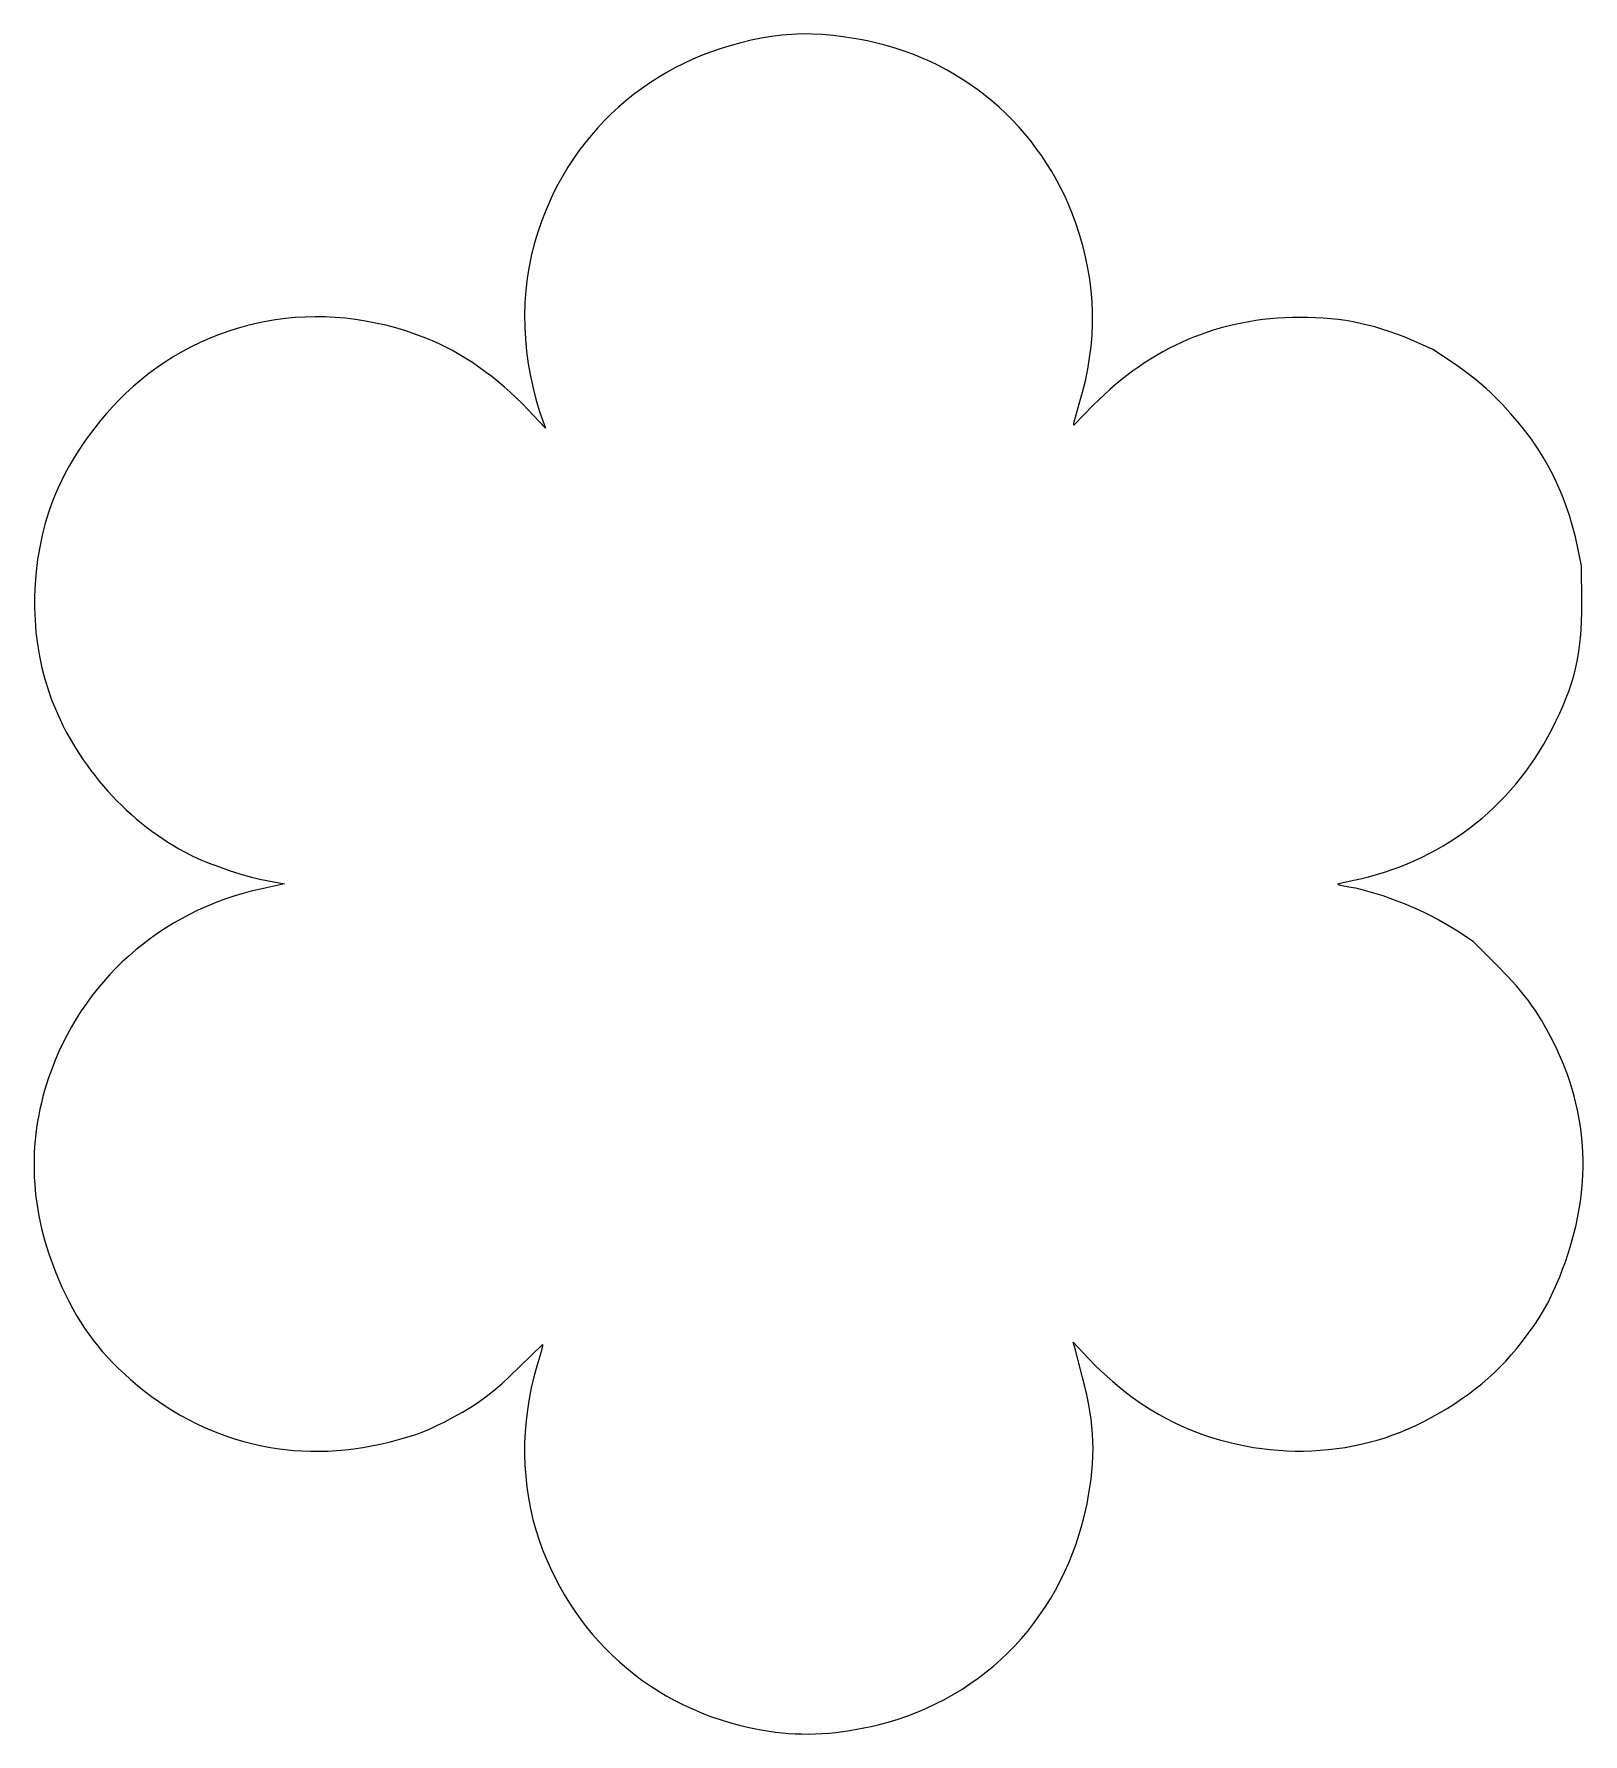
# Model space of a CAD drawing. Header units: millimetres. Extents: x -42.4 to 42.4, y -46.6 to 46.4.
import ezdxf

# ---------------------------------------------------------------- set-up
doc = ezdxf.new("R2010")
doc.units = ezdxf.units.MM
doc.layers.add('LAYER_1', color=9, linetype='CONTINUOUS')

msp = doc.modelspace()

# ---------------------------------------------------------------- linework, layer by layer
at = {"layer": 'LAYER_1'}
msp.add_lwpolyline([(3.837, -46.059), (4.386, -45.912), (4.925, -45.748), (5.454, -45.566), (5.972, -45.367), (6.481, -45.151), (6.978, -44.919), (7.465, -44.67), (7.94, -44.405), (8.404, -44.124), (8.856, -43.827), (9.296, -43.516), (9.723, -43.189), (10.138, -42.848), (10.54, -42.492), (10.929, -42.123), (11.304, -41.739), (11.666, -41.342), (12.013, -40.932), (12.347, -40.509), (12.666, -40.073), (12.97, -39.625), (13.259, -39.165), (13.532, -38.693), (13.79, -38.21), (14.032, -37.715), (14.258, -37.21), (14.468, -36.694), (14.661, -36.168), (14.836, -35.631), (14.995, -35.085), (15.136, -34.529), (15.259, -33.965), (15.347, -33.504), (15.421, -33.058), (15.482, -32.625), (15.529, -32.201), (15.563, -31.785), (15.583, -31.375), (15.589, -30.968), (15.582, -30.562), (15.561, -30.154), (15.526, -29.742), (15.477, -29.325), (15.414, -28.899), (15.337, -28.463), (15.245, -28.014), (15.139, -27.55), (15.019, -27.068), (14.586, -25.426), (14.499, -25.122), (15.322, -26.006), (15.743, -26.438), (16.193, -26.867), (16.668, -27.287), (17.16, -27.694), (17.662, -28.08), (18.167, -28.441), (18.669, -28.772), (19.161, -29.067), (19.568, -29.29), (19.982, -29.5), (20.402, -29.698), (20.827, -29.882), (21.257, -30.053), (21.691, -30.211), (22.13, -30.356), (22.572, -30.488), (23.017, -30.607), (23.466, -30.713), (23.917, -30.806), (24.37, -30.885), (24.824, -30.952), (25.28, -31.005), (25.737, -31.045), (26.194, -31.072), (26.652, -31.085), (27.109, -31.085), (27.565, -31.072), (28.02, -31.046), (28.473, -31.006), (28.925, -30.953), (29.374, -30.887), (29.82, -30.807), (30.264, -30.714), (30.703, -30.608), (31.139, -30.488), (31.57, -30.354), (31.996, -30.207), (32.417, -30.047), (32.833, -29.873), (33.242, -29.686), (33.69, -29.465), (34.126, -29.236), (34.55, -28.999), (34.962, -28.754), (35.363, -28.5), (35.752, -28.238), (36.13, -27.967), (36.497, -27.688), (36.852, -27.4), (37.197, -27.104), (37.53, -26.798), (37.852, -26.484), (38.163, -26.161), (38.464, -25.83), (38.754, -25.489), (39.033, -25.139), (39.397, -24.658), (39.712, -24.22), (39.988, -23.807), (40.235, -23.403), (40.462, -22.991), (40.678, -22.556), (40.894, -22.08), (41.119, -21.546), (41.278, -21.144), (41.427, -20.742), (41.565, -20.34), (41.692, -19.938), (41.809, -19.537), (41.915, -19.136), (42.011, -18.735), (42.096, -18.335), (42.17, -17.936), (42.234, -17.537), (42.287, -17.139), (42.329, -16.742), (42.361, -16.346), (42.382, -15.95), (42.393, -15.556), (42.393, -15.162), (42.382, -14.77), (42.36, -14.379), (42.328, -13.988), (42.286, -13.6), (42.233, -13.212), (42.169, -12.826), (42.094, -12.441), (42.009, -12.058), (41.914, -11.676), (41.807, -11.296), (41.69, -10.917), (41.563, -10.541), (41.424, -10.166), (41.276, -9.792), (41.116, -9.421), (40.946, -9.052), (40.622, -8.401), (40.292, -7.797), (40.122, -7.51), (39.947, -7.23), (39.767, -6.957), (39.58, -6.689), (39.385, -6.425), (39.182, -6.162), (38.969, -5.901), (38.746, -5.639), (38.263, -5.107), (37.726, -4.557), (36.375, -3.213), (35.523, -2.652), (35.197, -2.444), (34.856, -2.24), (34.505, -2.041), (34.143, -1.848), (33.772, -1.662), (33.394, -1.483), (33.011, -1.311), (32.624, -1.148), (32.235, -0.994), (31.845, -0.85), (31.457, -0.717), (31.071, -0.594), (30.689, -0.483), (30.313, -0.385), (29.945, -0.3), (29.586, -0.228), (29.123, -0.138), (29.013, -0.103), (28.99, -0.087), (28.988, -0.07), (29.007, -0.053), (29.048, -0.035), (29.197, 0.007), (29.768, 0.129), (30.216, 0.227), (30.659, 0.336), (31.095, 0.456), (31.526, 0.587), (31.951, 0.73), (32.37, 0.883), (32.782, 1.047), (33.188, 1.222), (33.588, 1.408), (33.981, 1.604), (34.367, 1.811), (34.747, 2.028), (35.119, 2.255), (35.484, 2.492), (35.842, 2.74), (36.192, 2.997), (36.535, 3.265), (36.871, 3.542), (37.198, 3.828), (37.518, 4.125), (37.829, 4.43), (38.132, 4.745), (38.427, 5.07), (38.714, 5.403), (38.992, 5.746), (39.261, 6.097), (39.521, 6.458), (39.772, 6.827), (40.015, 7.205), (40.248, 7.592), (40.471, 7.987), (40.685, 8.39), (40.913, 8.844), (41.121, 9.281), (41.309, 9.704), (41.479, 10.116), (41.63, 10.52), (41.765, 10.919), (41.883, 11.316), (41.985, 11.715), (42.073, 12.119), (42.145, 12.53), (42.205, 12.952), (42.251, 13.387), (42.286, 13.84), (42.309, 14.312), (42.321, 14.807), (42.324, 15.328), (42.316, 17.336), (42.113, 18.309), (41.976, 18.921), (41.822, 19.515), (41.649, 20.094), (41.459, 20.657), (41.25, 21.207), (41.022, 21.743), (40.773, 22.268), (40.505, 22.781), (40.215, 23.285), (39.904, 23.779), (39.571, 24.265), (39.215, 24.744), (38.836, 25.217), (38.434, 25.685), (38.007, 26.149), (37.555, 26.61), (37.328, 26.827), (37.069, 27.061), (36.493, 27.548), (35.9, 28.014), (35.619, 28.22), (35.36, 28.399), (34.176, 29.187), (33.451, 29.511), (33.026, 29.696), (32.61, 29.866), (32.201, 30.023), (31.796, 30.166), (31.396, 30.296), (30.999, 30.413), (30.603, 30.517), (30.207, 30.609), (29.81, 30.689), (29.41, 30.757), (29.007, 30.814), (28.598, 30.86), (28.183, 30.894), (27.76, 30.918), (27.328, 30.932), (26.886, 30.936), (26.478, 30.93), (26.074, 30.915), (25.674, 30.89), (25.277, 30.857), (24.883, 30.813), (24.492, 30.761), (24.105, 30.699), (23.722, 30.627), (23.342, 30.546), (22.965, 30.456), (22.593, 30.357), (22.223, 30.248), (21.857, 30.13), (21.495, 30.003), (21.136, 29.866), (20.781, 29.72), (20.429, 29.565), (20.081, 29.401), (19.737, 29.227), (19.397, 29.044), (19.06, 28.852), (18.727, 28.65), (18.397, 28.44), (18.071, 28.22), (17.749, 27.99), (17.431, 27.752), (17.117, 27.504), (16.806, 27.248), (16.499, 26.982), (16.196, 26.706), (15.897, 26.422), (15.602, 26.129), (14.538, 25.046), (14.538, 25.127), (14.561, 25.237), (14.625, 25.475), (14.836, 26.199), (15.016, 26.837), (15.171, 27.47), (15.3, 28.098), (15.403, 28.722), (15.481, 29.343), (15.534, 29.961), (15.56, 30.576), (15.561, 31.189), (15.537, 31.801), (15.487, 32.412), (15.411, 33.023), (15.31, 33.634), (15.183, 34.246), (15.03, 34.86), (14.852, 35.475), (14.647, 36.093), (14.466, 36.586), (14.269, 37.069), (14.057, 37.543), (13.83, 38.008), (13.588, 38.464), (13.333, 38.909), (13.064, 39.344), (12.781, 39.769), (12.485, 40.183), (12.176, 40.586), (11.855, 40.977), (11.521, 41.358), (11.175, 41.726), (10.818, 42.083), (10.449, 42.427), (10.069, 42.759), (9.678, 43.078), (9.277, 43.384), (8.866, 43.677), (8.445, 43.956), (8.015, 44.221), (7.575, 44.472), (7.126, 44.709), (6.669, 44.932), (6.203, 45.139), (5.73, 45.331), (5.248, 45.508), (4.76, 45.67), (4.264, 45.815), (3.761, 45.945), (3.252, 46.058), (2.737, 46.154), (2.035, 46.265), (1.387, 46.348), (0.783, 46.405), (0.211, 46.435), (-0.341, 46.439), (-0.886, 46.417), (-1.434, 46.37), (-1.998, 46.297), (-2.565, 46.204), (-3.124, 46.093), (-3.676, 45.964), (-4.218, 45.817), (-4.753, 45.653), (-5.278, 45.472), (-5.794, 45.274), (-6.301, 45.06), (-6.797, 44.83), (-7.284, 44.583), (-7.76, 44.321), (-8.225, 44.043), (-8.679, 43.75), (-9.121, 43.442), (-9.552, 43.12), (-9.971, 42.783), (-10.377, 42.432), (-10.771, 42.067), (-11.152, 41.688), (-11.519, 41.296), (-11.873, 40.891), (-12.213, 40.473), (-12.538, 40.043), (-12.849, 39.6), (-13.145, 39.145), (-13.426, 38.678), (-13.691, 38.2), (-13.941, 37.711), (-14.174, 37.21), (-14.391, 36.699), (-14.592, 36.177), (-14.775, 35.645), (-14.964, 35.014), (-15.125, 34.375), (-15.258, 33.728), (-15.363, 33.074), (-15.44, 32.415), (-15.489, 31.751), (-15.51, 31.083), (-15.503, 30.412), (-15.468, 29.74), (-15.405, 29.067), (-15.314, 28.395), (-15.195, 27.723), (-15.048, 27.054), (-14.874, 26.388), (-14.672, 25.726), (-14.442, 25.07), (-14.371, 24.878), (-15.33, 25.894), (-15.644, 26.218), (-15.965, 26.533), (-16.293, 26.84), (-16.627, 27.136), (-16.966, 27.423), (-17.311, 27.699), (-17.66, 27.964), (-18.013, 28.218), (-18.369, 28.461), (-18.728, 28.692), (-19.089, 28.91), (-19.452, 29.116), (-19.816, 29.308), (-20.18, 29.486), (-20.543, 29.651), (-20.906, 29.801), (-21.454, 30.006), (-22.003, 30.191), (-22.554, 30.356), (-23.106, 30.502), (-23.659, 30.627), (-24.212, 30.732), (-24.765, 30.818), (-25.317, 30.884), (-25.869, 30.93), (-26.419, 30.957), (-26.967, 30.964), (-27.514, 30.952), (-28.057, 30.921), (-28.598, 30.871), (-29.135, 30.801), (-29.668, 30.713), (-30.197, 30.605), (-30.721, 30.479), (-31.24, 30.333), (-31.754, 30.169), (-32.262, 29.987), (-32.763, 29.785), (-33.258, 29.566), (-33.745, 29.327), (-34.225, 29.071), (-34.697, 28.796), (-35.16, 28.503), (-35.615, 28.191), (-36.061, 27.862), (-36.496, 27.515), (-36.922, 27.15), (-37.337, 26.767), (-37.694, 26.416), (-38.041, 26.052), (-38.378, 25.678), (-38.705, 25.293), (-39.021, 24.9), (-39.325, 24.499), (-39.616, 24.091), (-39.893, 23.678), (-40.157, 23.261), (-40.405, 22.84), (-40.638, 22.418), (-40.855, 21.995), (-41.054, 21.572), (-41.235, 21.15), (-41.397, 20.731), (-41.541, 20.316), (-41.734, 19.669), (-41.9, 19.016), (-42.039, 18.356), (-42.15, 17.693), (-42.234, 17.027), (-42.29, 16.359), (-42.319, 15.692), (-42.32, 15.026), (-42.294, 14.363), (-42.241, 13.705), (-42.16, 13.052), (-42.052, 12.406), (-41.917, 11.769), (-41.755, 11.142), (-41.565, 10.526), (-41.46, 10.223), (-41.349, 9.923), (-41.215, 9.59), (-41.073, 9.259), (-40.923, 8.931), (-40.765, 8.606), (-40.6, 8.285), (-40.426, 7.966), (-40.245, 7.652), (-40.057, 7.341), (-39.862, 7.035), (-39.659, 6.732), (-39.45, 6.434), (-39.235, 6.141), (-39.012, 5.852), (-38.784, 5.568), (-38.55, 5.29), (-38.309, 5.017), (-38.063, 4.749), (-37.811, 4.487), (-37.554, 4.231), (-37.292, 3.981), (-37.024, 3.738), (-36.752, 3.501), (-36.475, 3.271), (-36.194, 3.047), (-35.908, 2.831), (-35.618, 2.622), (-35.324, 2.421), (-35.026, 2.227), (-34.724, 2.041), (-34.419, 1.863), (-34.11, 1.693), (-33.799, 1.532), (-33.342, 1.318), (-32.821, 1.1), (-32.257, 0.885), (-31.671, 0.68), (-31.084, 0.492), (-30.518, 0.328), (-29.993, 0.196), (-29.53, 0.101), (-28.65, -0.049), (-29.958, -0.339), (-30.47, -0.461), (-30.975, -0.598), (-31.472, -0.751), (-31.962, -0.917), (-32.444, -1.099), (-32.918, -1.294), (-33.383, -1.504), (-33.84, -1.728), (-34.288, -1.965), (-34.726, -2.215), (-35.156, -2.479), (-35.575, -2.756), (-35.985, -3.045), (-36.384, -3.347), (-36.773, -3.662), (-37.151, -3.988), (-37.519, -4.327), (-37.875, -4.676), (-38.22, -5.038), (-38.553, -5.41), (-38.875, -5.794), (-39.184, -6.188), (-39.481, -6.593), (-39.765, -7.009), (-40.037, -7.434), (-40.295, -7.869), (-40.54, -8.314), (-40.771, -8.768), (-40.989, -9.232), (-41.192, -9.705), (-41.381, -10.186), (-41.556, -10.676), (-41.666, -11.014), (-41.768, -11.353), (-41.861, -11.692), (-41.947, -12.032), (-42.024, -12.373), (-42.093, -12.713), (-42.154, -13.055), (-42.207, -13.396), (-42.251, -13.738), (-42.288, -14.081), (-42.316, -14.423), (-42.335, -14.767), (-42.347, -15.11), (-42.35, -15.454), (-42.346, -15.798), (-42.333, -16.143), (-42.311, -16.487), (-42.282, -16.832), (-42.244, -17.178), (-42.198, -17.523), (-42.144, -17.869), (-42.082, -18.215), (-42.012, -18.561), (-41.933, -18.907), (-41.846, -19.254), (-41.751, -19.6), (-41.648, -19.947), (-41.536, -20.294), (-41.417, -20.641), (-41.289, -20.988), (-41.153, -21.335), (-41.009, -21.683), (-40.819, -22.115), (-40.627, -22.528), (-40.43, -22.924), (-40.23, -23.305), (-40.023, -23.671), (-39.809, -24.024), (-39.588, -24.366), (-39.357, -24.698), (-39.117, -25.021), (-38.865, -25.338), (-38.601, -25.649), (-38.324, -25.956), (-38.033, -26.26), (-37.727, -26.563), (-37.404, -26.867), (-37.064, -27.172), (-36.687, -27.494), (-36.305, -27.802), (-35.917, -28.096), (-35.523, -28.377), (-35.124, -28.645), (-34.72, -28.899), (-34.311, -29.139), (-33.897, -29.365), (-33.478, -29.578), (-33.055, -29.777), (-32.628, -29.962), (-32.196, -30.134), (-31.76, -30.291), (-31.321, -30.435), (-30.877, -30.565), (-30.43, -30.68), (-29.98, -30.782), (-29.527, -30.869), (-29.07, -30.943), (-28.61, -31.002), (-28.148, -31.047), (-27.683, -31.078), (-27.215, -31.095), (-26.745, -31.097), (-26.273, -31.085), (-25.799, -31.059), (-25.324, -31.018), (-24.846, -30.963), (-24.367, -30.893), (-23.887, -30.809), (-23.405, -30.71), (-22.923, -30.596), (-22.411, -30.463), (-21.949, -30.331), (-21.523, -30.194), (-21.117, -30.046), (-20.718, -29.882), (-20.311, -29.697), (-19.88, -29.483), (-19.412, -29.237), (-18.909, -28.958), (-18.452, -28.684), (-18.025, -28.404), (-17.612, -28.104), (-17.197, -27.774), (-16.765, -27.4), (-16.299, -26.972), (-15.785, -26.477), (-14.538, -25.258), (-14.538, -25.355), (-14.561, -25.47), (-14.626, -25.714), (-14.838, -26.442), (-15.003, -27.029), (-15.145, -27.623), (-15.264, -28.221), (-15.36, -28.824), (-15.433, -29.429), (-15.483, -30.036), (-15.509, -30.644), (-15.513, -31.252), (-15.494, -31.857), (-15.451, -32.46), (-15.386, -33.06), (-15.298, -33.654), (-15.186, -34.242), (-15.052, -34.823), (-14.895, -35.395), (-14.715, -35.958), (-14.525, -36.483), (-14.319, -36.997), (-14.098, -37.5), (-13.861, -37.992), (-13.609, -38.474), (-13.343, -38.943), (-13.061, -39.402), (-12.766, -39.848), (-12.457, -40.283), (-12.134, -40.705), (-11.797, -41.115), (-11.448, -41.511), (-11.085, -41.895), (-10.71, -42.266), (-10.323, -42.623), (-9.924, -42.967), (-9.513, -43.297), (-9.09, -43.612), (-8.657, -43.914), (-8.212, -44.2), (-7.757, -44.472), (-7.291, -44.729), (-6.816, -44.97), (-6.331, -45.196), (-5.836, -45.406), (-5.332, -45.6), (-4.819, -45.778), (-4.297, -45.94), (-3.767, -46.085), (-3.229, -46.213), (-2.683, -46.323), (-2.129, -46.417), (-1.777, -46.465), (-1.422, -46.504), (-1.064, -46.534), (-0.704, -46.554), (-0.34, -46.565), (0.026, -46.566), (0.395, -46.558), (0.767, -46.54), (1.142, -46.513), (1.519, -46.476), (1.899, -46.43), (2.281, -46.375), (2.667, -46.31), (3.054, -46.236), (3.445, -46.152)], close=True, dxfattribs=at)

doc.saveas('drawing.dxf')
